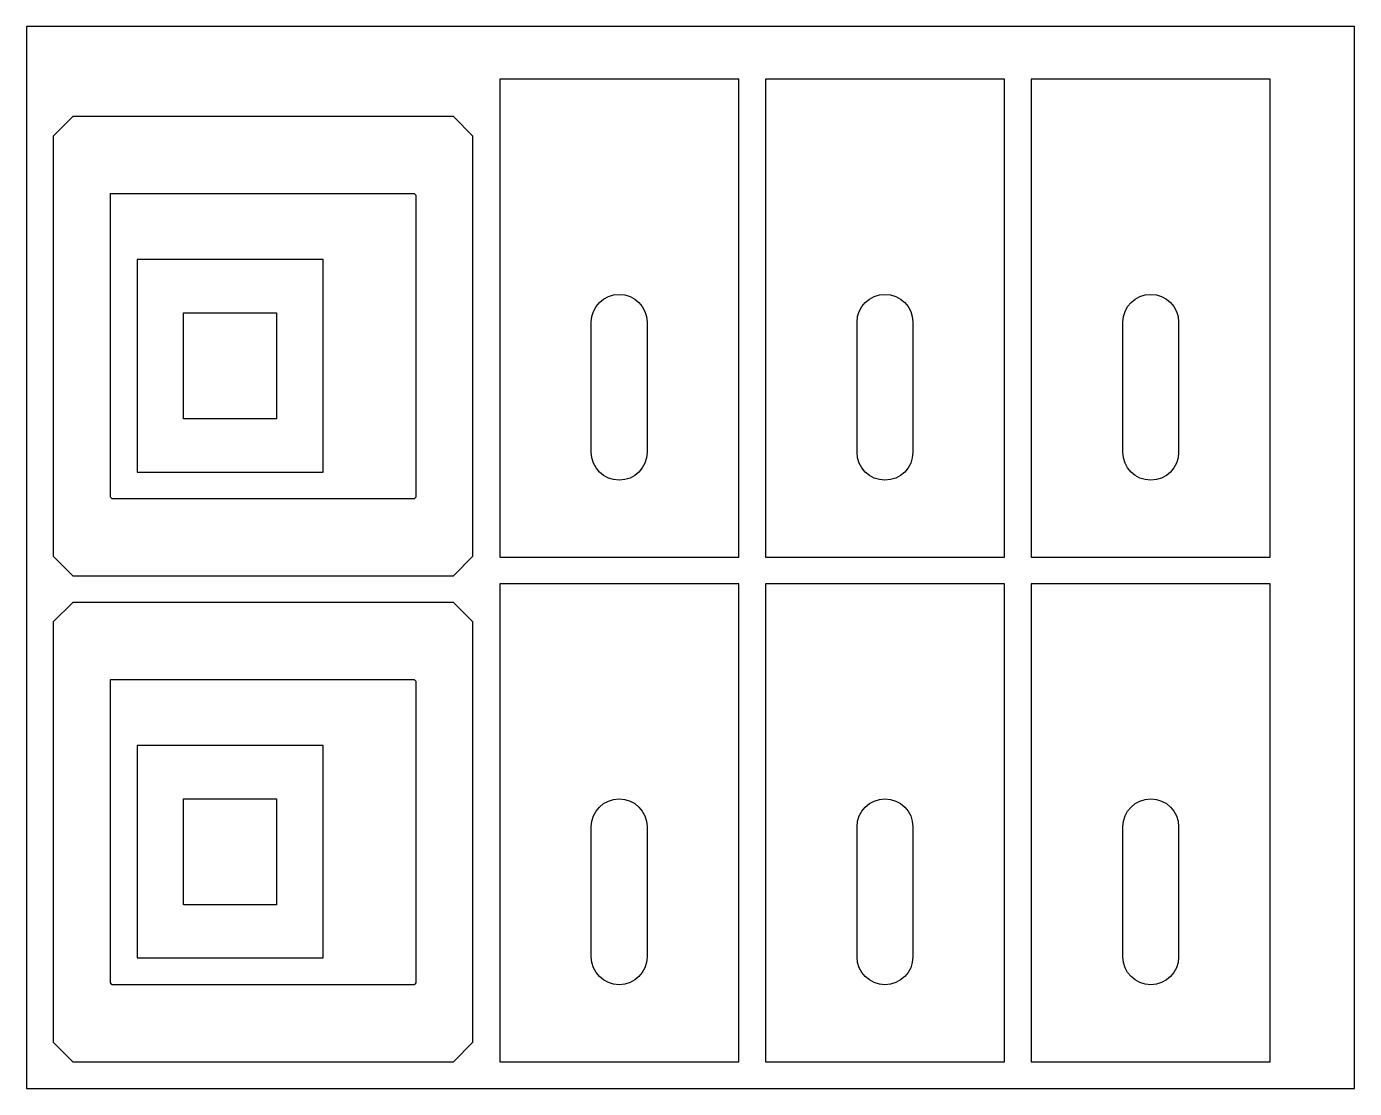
# Model space of a CAD drawing. Header units: metres. Extents: x 0 to 500, y 0 to 400.
import ezdxf

# ---------------------------------------------------------------- set-up
doc = ezdxf.new("R2010")
doc.units = ezdxf.units.M

msp = doc.modelspace()

# ---------------------------------------------------------------- linework, layer by layer
for points in [[(0, 0), (500, 0), (500, 400), (0, 400)], [(268.15, 380.12), (178.15, 380.12), (178.15, 200.12), (268.15, 200.12)], [(368.23, 380.12), (278.23, 380.12), (278.23, 200.12), (368.23, 200.12)], [(468.31, 380.12), (378.31, 380.12), (378.31, 200.12), (468.31, 200.12)], [(168.08, 200.46), (168.08, 358.77), (160.73, 366.12), (17.42, 366.12), (10.08, 358.77), (10.08, 200.46), (17.42, 193.12), (160.73, 193.12)], [(31.58, 337.12), (145.92, 337.12), (146.58, 336.46), (146.58, 222.77), (145.92, 222.12), (32.23, 222.12), (31.58, 222.77)], [(41.65, 232.19), (111.65, 232.19), (111.65, 312.19), (41.65, 312.19)], [(94.15, 252.19), (59.15, 252.19), (59.15, 292.19), (94.15, 292.19)], [(268.15, 190.08), (178.15, 190.08), (178.15, 10.08), (268.15, 10.08)], [(368.23, 190.08), (278.23, 190.08), (278.23, 10.08), (368.23, 10.08)], [(468.31, 190.08), (378.31, 190.08), (378.31, 10.08), (468.31, 10.08)], [(168.08, 17.42), (168.08, 175.73), (160.73, 183.08), (17.42, 183.08), (10.08, 175.73), (10.08, 17.42), (17.42, 10.08), (160.73, 10.08)], [(31.58, 154.08), (145.92, 154.08), (146.58, 153.42), (146.58, 39.73), (145.92, 39.08), (32.23, 39.08), (31.58, 39.73)], [(41.65, 49.15), (111.65, 49.15), (111.65, 129.15), (41.65, 129.15)], [(94.15, 69.15), (59.15, 69.15), (59.15, 109.15), (94.15, 109.15)]]:
    msp.add_lwpolyline(points, close=True)
for points in [[(212.65, 239.62), (212.65, 288.62, -1), (233.65, 288.62), (233.65, 239.62, -1)], [(312.73, 239.62), (312.73, 288.62, -1), (333.73, 288.62), (333.73, 239.62, -1)], [(412.81, 239.62), (412.81, 288.62, -1), (433.81, 288.62), (433.81, 239.62, -1)], [(212.65, 49.58), (212.65, 98.58, -1), (233.65, 98.58), (233.65, 49.58, -1)], [(312.73, 49.58), (312.73, 98.58, -1), (333.73, 98.58), (333.73, 49.58, -1)], [(412.81, 49.58), (412.81, 98.58, -1), (433.81, 98.58), (433.81, 49.58, -1)]]:
    msp.add_lwpolyline(points, format="xyb", close=True)

doc.saveas('drawing.dxf')
